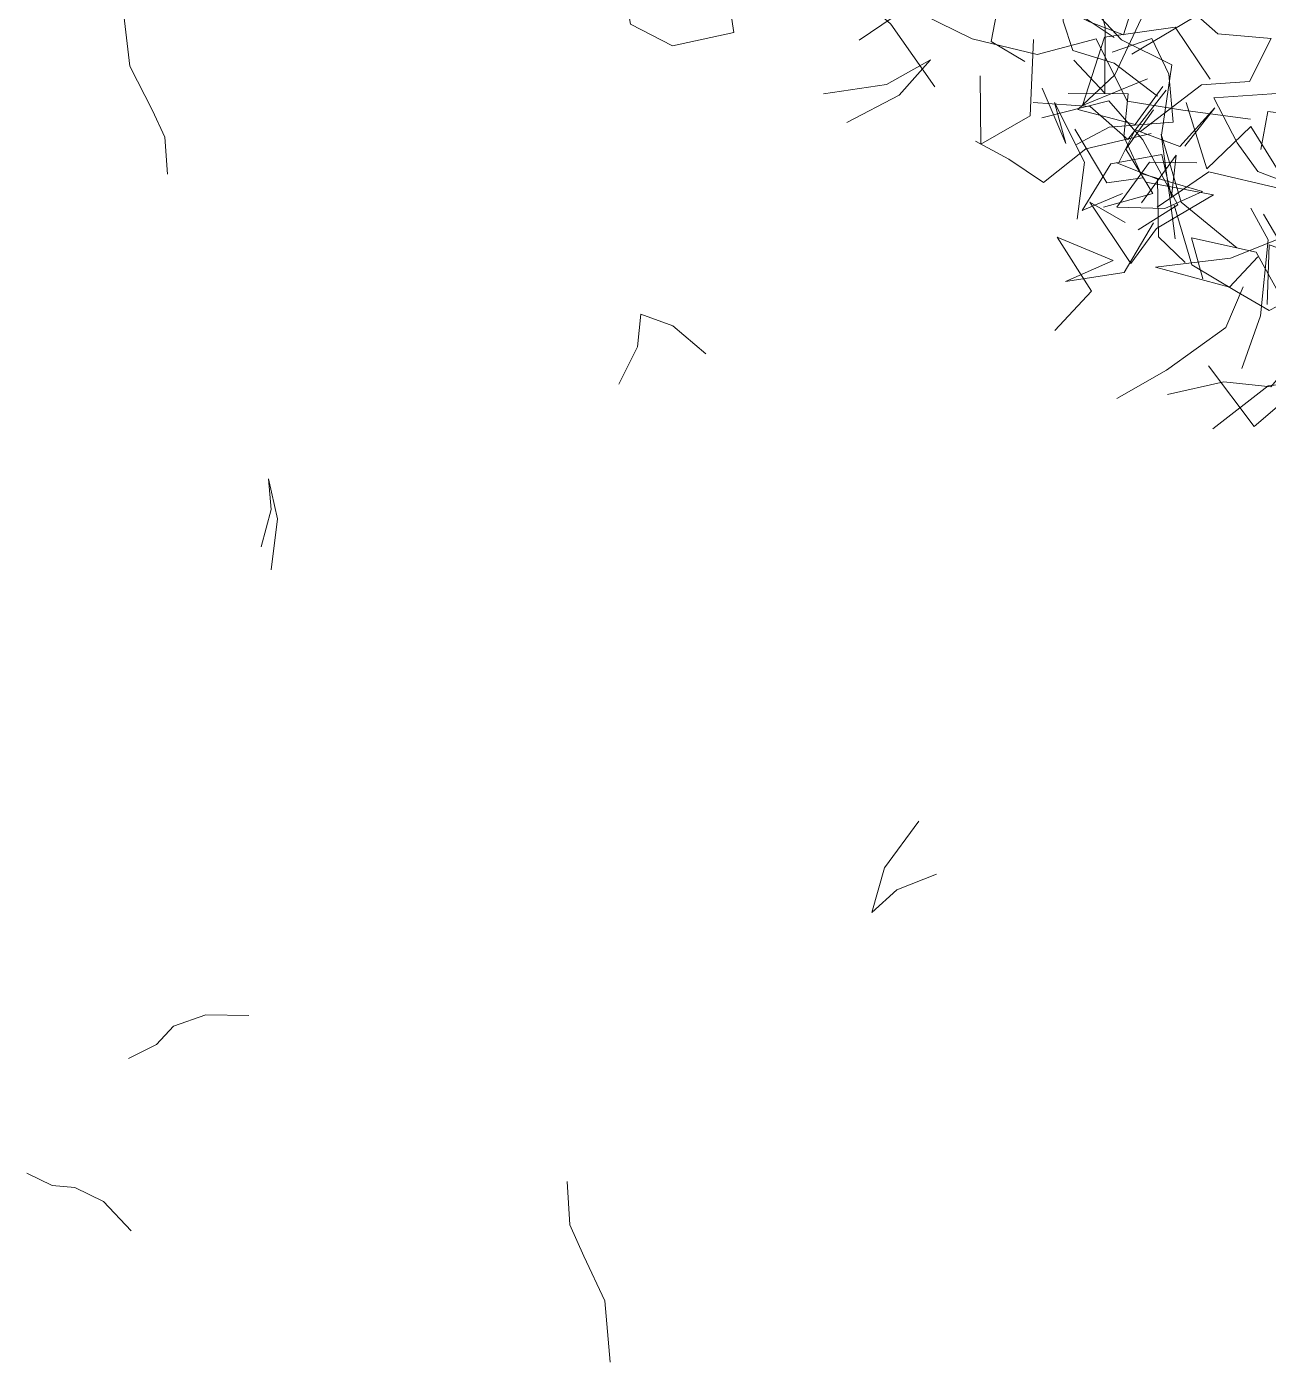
# Model space of a CAD drawing. Header units: metres. Extents: x 0 to 46.1, y -33.1 to 1.9.
# Drawn here: x 2.069 to 2.782, y -3.4 to -2.633 of the extents above; entities that cross this region are included whole.
import ezdxf

# ---------------------------------------------------------------- set-up
doc = ezdxf.new("R2010")
doc.units = ezdxf.units.M
doc.header["$LTSCALE"] = 0.02
doc.layers.add('AB_EXT_COUVRE', color=8, linetype='Continuous', lineweight=9)
doc.layers.add('BLOC_FEUILLAGE', color=7, linetype='Continuous', lineweight=13)
doc.layers.add('ARCHIBOOKS_ARBRE', color=7, linetype='Continuous')

# ---------------------------------------------------------------- blocks, each defined once
blk = doc.blocks.new('AB_ALPHA_54921720ee7c26e0')
at = {"layer": 'BLOC_FEUILLAGE', "color": 8, "lineweight": 13, "true_color": 0x414141, "transparency": 33554661}
for points in [[(-2.0621, -0.8317), (-2.0163, -0.9014), (-2.004, -0.9662), (-1.9743, -1.0641), (-1.9411, -1.1153), (-1.9032, -1.2182)], [(-2.1507, -0.896), (-2.1501, -0.9607), (-2.162, -1.0681), (-2.2519, -1.064), (-2.3019, -1.0184), (-2.2925, -0.9175), (-2.2681, -0.8681)], [(-1.4498, -0.9578), (-1.5469, -0.9935), (-1.5078, -1.0492), (-1.5029, -1.1307), (-1.518, -1.2179), (-1.6184, -1.2462)], [(-1.701, -1.2328), (-1.6701, -1.2905), (-1.6451, -1.1984), (-1.644, -1.101), (-1.6773, -1.005)], [(-1.6073, -1.3693), (-1.5666, -1.2758), (-1.6271, -1.2227), (-1.6531, -1.1746), (-1.6649, -1.0851), (-1.6362, -1.0067)], [(-1.9912, -1.1254), (-1.8984, -1.0935), (-1.8349, -1.0163), (-1.7719, -1.1012), (-1.8084, -1.1764), (-1.7693, -1.2169)], [(-1.588, -1.0901), (-1.5922, -1.2006), (-1.6493, -1.2686), (-1.7139, -1.303), (-1.6398, -1.3448), (-1.5873, -1.3026)], [(-1.9144, -1.0957), (-1.8338, -1.1656), (-1.7495, -1.2117), (-1.662, -1.2118), (-1.642, -1.3099), (-1.5684, -1.3427), (-1.4776, -1.3805)], [(-1.5945, -1.1717), (-1.6226, -1.2165), (-1.6648, -1.1857), (-1.7322, -1.1253), (-1.8272, -1.0974), (-1.7323, -1.1216)], [(-1.7491, -1.1895), (-1.7818, -1.2938), (-1.8611, -1.3151), (-1.8364, -1.2201)], [(-1.4579, -1.212), (-1.5215, -1.2049), (-1.4914, -1.2501), (-1.4194, -1.2762), (-1.4652, -1.3277), (-1.533, -1.3147), (-1.6348, -1.3566)], [(-1.6058, -1.2864), (-1.7057, -1.2992), (-1.6496, -1.2124), (-1.5482, -1.2249), (-1.5187, -1.3101)], [(-1.7284, -1.3508), (-1.6766, -1.3393), (-1.5859, -1.3557), (-1.5742, -1.288), (-1.5844, -1.2319), (-1.6447, -1.2361)], [(-1.7554, -1.2601), (-1.7431, -1.3454), (-1.7433, -1.2843), (-1.724, -1.3783), (-1.7553, -1.4548)], [(-1.7729, -1.2766), (-1.6956, -1.3035), (-1.6554, -1.363), (-1.584, -1.3091)], [(-1.7251, -1.3291), (-1.7006, -1.4154), (-1.6491, -1.4219), (-1.6599, -1.3572), (-1.6381, -1.3001), (-1.7211, -1.277)], [(-1.6748, -1.4922), (-1.6102, -1.4722), (-1.6348, -1.3691), (-1.6673, -1.3025), (-1.7664, -1.301)], [(-1.621, -1.3635), (-1.7173, -1.3606), (-1.7884, -1.3914), (-1.8279, -1.346), (-1.8675, -1.3089)], [(-1.4746, -1.4262), (-1.4509, -1.3762), (-1.389, -1.4014), (-1.3289, -1.4283), (-1.2967, -1.3287), (-1.2215, -1.3255), (-1.3019, -1.3082)], [(-1.6087, -1.3317), (-1.6619, -1.3756), (-1.6409, -1.4471), (-1.7142, -1.4481)], [(-1.561, -1.3334), (-1.5568, -1.433), (-1.48, -1.3909), (-1.4559, -1.4707)], [(-1.335, -1.5423), (-1.4128, -1.5094), (-1.4872, -1.4557), (-1.5049, -1.4082), (-1.5208, -1.337), (-1.4117, -1.3587)], [(-1.5787, -1.3934), (-1.523, -1.3515), (-1.5858, -1.392), (-1.6415, -1.3523), (-1.6764, -1.3914)], [(-1.5446, -1.5539), (-1.6048, -1.4698), (-1.6071, -1.3683), (-1.6195, -1.4662), (-1.6266, -1.5184)], [(-1.6829, -1.4359), (-1.745, -1.4444), (-1.6879, -1.3907), (-1.6137, -1.3964), (-1.6164, -1.4589), (-1.5944, -1.4028), (-1.6601, -1.4557)], [(-1.6793, -1.3912), (-1.6291, -1.4292), (-1.649, -1.5096), (-1.6218, -1.5549)], [(-1.6484, -1.4161), (-1.5712, -1.4631), (-1.6296, -1.4723), (-1.6957, -1.4529), (-1.6338, -1.4027), (-1.5682, -1.4209)], [(-1.6465, -1.4289), (-1.5573, -1.4716), (-1.6488, -1.4973), (-1.6974, -1.5361), (-1.7312, -1.4359), (-1.6902, -1.4773)], [(-1.6402, -1.4679), (-1.555, -1.4382), (-1.4629, -1.4873), (-1.4273, -1.5273), (-1.4036, -1.5743), (-1.4411, -1.6392)], [(-1.6509, -1.4879), (-1.7097, -1.5459), (-1.7946, -1.5366), (-1.7205, -1.5254), (-1.7895, -1.4721), (-1.7623, -1.56), (-1.8276, -1.6007)], [(-1.3563, -1.6422), (-1.4116, -1.5961), (-1.4623, -1.6394), (-1.5232, -1.6527), (-1.5613, -1.614), (-1.6132, -1.5604), (-1.6158, -1.4714)], [(-1.4322, -1.4749), (-1.4693, -1.5797), (-1.4345, -1.6569), (-1.479, -1.5743), (-1.4952, -1.5169)], [(-1.5104, -1.504), (-1.4981, -1.5541), (-1.5371, -1.6566), (-1.5822, -1.7228)], [(-1.6034, -1.584), (-1.6037, -1.523), (-1.5193, -1.5671), (-1.501, -1.6409), (-1.454, -1.6939), (-1.4485, -1.7474)], [(-1.5189, -1.5741), (-1.5691, -1.6055), (-1.6646, -1.5505), (-1.5571, -1.5656), (-1.4816, -1.5569)], [(-1.5074, -1.6521), (-1.4346, -1.605), (-1.4985, -1.5614), (-1.5234, -1.6435)], [(-1.5505, -1.6103), (-1.5892, -1.6601), (-1.6877, -1.6973), (-1.7671, -1.7182)], [(-1.3997, -1.6586), (-1.4912, -1.7196), (-1.5489, -1.7589), (-1.6126, -1.7348), (-1.6952, -1.7315)], [(-1.3326, -1.8153), (-1.4104, -1.8684), (-1.5218, -1.8551), (-1.4887, -1.761), (-1.5868, -1.8079), (-1.6275, -1.7069)], [(-1.4114, -1.7301), (-1.4874, -1.7665), (-1.5526, -1.7568), (-1.6452, -1.7956)]]:
    blk.add_lwpolyline(points, dxfattribs=at)

msp = doc.modelspace()

# ---------------------------------------------------------------- linework, layer by layer
at = {"layer": 'AB_EXT_COUVRE', "lineweight": 9, "true_color": 0x606060, "transparency": 33554585}
for points in [[(2.63587, -2.61301), (2.66371, -2.61951), (2.69362, -2.63946)], [(2.66991, -2.64689), (2.66443, -2.63011), (2.66539, -2.60793)], [(2.14152, -2.68132), (2.12842, -2.65591), (2.1242, -2.6202)], [(2.58826, -2.65231), (2.56285, -2.6664), (2.52669, -2.67178)], [(2.58826, -2.65231), (2.57026, -2.67249), (2.54014, -2.6883)], [(2.66991, -2.64689), (2.69369, -2.65416), (2.71849, -2.67322)], [(2.14152, -2.68132), (2.14862, -2.6967), (2.15019, -2.71794)], [(2.42185, -2.79821), (2.41991, -2.81713), (2.40926, -2.83857)], [(2.42185, -2.79821), (2.44034, -2.80499), (2.45914, -2.82114)], [(2.20802, -2.89284), (2.20971, -2.91041), (2.20396, -2.93185)], [(2.20802, -2.89284), (2.21336, -2.91571), (2.20956, -2.945)], [(2.55453, -3.14178), (2.56175, -3.11622), (2.58154, -3.0893)], [(2.55453, -3.14178), (2.56892, -3.12879), (2.59161, -3.11985)], [(2.15361, -3.2071), (2.17213, -3.20054), (2.19684, -3.20099)], [(2.15361, -3.2071), (2.14382, -3.21758), (2.12765, -3.22559)], [(2.09683, -3.29973), (2.08394, -3.29852), (2.06928, -3.2914)], [(2.38917, -3.33917), (2.38108, -3.32106), (2.37955, -3.29615)], [(2.09683, -3.29973), (2.11336, -3.30773), (2.12929, -3.32445)], [(2.38917, -3.33917), (2.40125, -3.3647), (2.40421, -3.4)]]:
    msp.add_lwpolyline(points, dxfattribs=at)

# ---------------------------------------------------------------- block references
at = {"layer": 'ARCHIBOOKS_ARBRE', "transparency": 33554687, "xscale": 0.4, "yscale": 0.4, "rotation": 15}
msp.add_blockref('AB_ALPHA_54921720ee7c26e0', (3.2, -2), dxfattribs=at)

doc.saveas('drawing.dxf')
